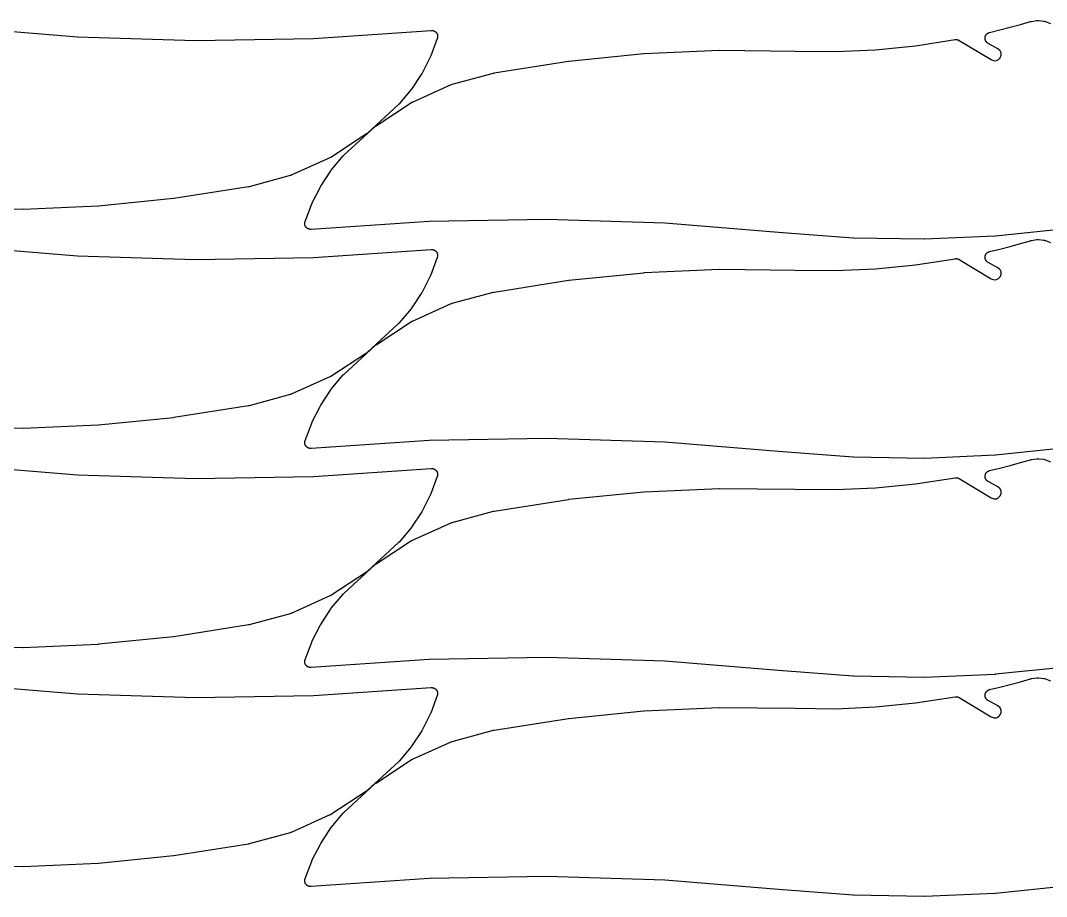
# Model space of a CAD drawing. Header units: metres. Extents: x 0 to 3000, y 0 to 1240.
# Drawn here: x 750 to 1096.5, y 295.8 to 591.5 of the extents above; entities that cross this region are included whole.
import ezdxf

# ---------------------------------------------------------------- set-up
doc = ezdxf.new("R2010")
doc.units = ezdxf.units.M

msp = doc.modelspace()

# ---------------------------------------------------------------- linework, layer by layer
at = {"color": 1}
for points in [[(729.47, 589.27), (769.25, 586.03), (809.08, 584.76), (848.91, 585.47), (888.74, 588.15), (888.77, 588.15), (888.8, 588.16), (888.87, 588.15), (888.93, 588.16), (888.97, 588.15), (889, 588.15), (889.06, 588.15), (889.13, 588.14), (889.16, 588.13), (889.19, 588.13), (889.26, 588.12), (889.32, 588.11), (889.35, 588.1), (889.39, 588.09), (889.45, 588.07), (889.51, 588.05), (889.54, 588.04), (889.57, 588.03), (889.63, 588), (889.69, 587.98), (889.72, 587.97), (889.75, 587.95), (889.81, 587.92), (889.87, 587.89), (889.9, 587.87), (889.93, 587.86), (889.98, 587.82), (890.03, 587.79), (890.06, 587.76), (890.09, 587.75), (890.14, 587.7), (890.19, 587.66), (890.21, 587.64), (890.24, 587.62), (890.28, 587.57), (890.33, 587.53), (890.35, 587.5), (890.37, 587.48), (890.41, 587.43), (890.46, 587.38), (890.48, 587.35), (890.5, 587.32), (890.53, 587.27), (890.57, 587.22), (890.58, 587.19), (890.6, 587.16), (890.63, 587.1), (890.66, 587.05), (890.68, 587.01), (890.69, 586.99), (890.72, 586.93), (890.74, 586.87), (890.75, 586.83), (890.76, 586.8), (890.78, 586.74), (890.8, 586.68), (890.81, 586.65), (890.82, 586.61), (890.83, 586.55), (890.84, 586.49), (890.85, 586.45), (890.85, 586.42), (890.86, 586.36), (890.87, 586.29), (890.87, 586.26), (890.87, 586.23), (890.87, 586.16), (890.87, 586.1), (890.87, 586.06), (890.87, 586.03), (890.86, 585.96), (890.86, 585.9), (890.85, 585.87), (890.85, 585.83), (890.83, 585.77), (890.82, 585.71), (890.81, 585.68), (890.8, 585.64), (890.78, 585.58), (890.77, 585.52), (890.75, 585.49), (890.74, 585.46), (888.54, 579.57), (888.45, 579.37), (885.61, 573.78), (885.5, 573.59), (882.05, 568.35), (881.92, 568.17), (877.9, 563.34), (877.87, 563.32), (877.85, 563.29), (877.81, 563.24), (877.77, 563.2), (877.74, 563.17), (877.71, 563.15), (867.05, 553.4), (866.92, 553.3), (866.8, 553.2), (854.79, 545.31), (854.66, 545.23), (854.52, 545.16), (841.42, 539.27), (841.27, 539.21), (841.12, 539.16), (827.17, 535.39), (827.16, 535.39), (827.15, 535.39), (827.06, 535.37), (826.98, 535.35), (826.97, 535.35), (826.96, 535.35), (801.8, 531.39), (801.69, 531.37), (776.37, 528.82), (776.26, 528.81), (750.84, 527.67), (750.73, 527.67), (725.26, 527.95)], [(1103.08, 521.15), (1079.31, 518.69), (1079.19, 518.68), (1055.34, 517.65), (1055.22, 517.65), (1031.35, 518.04), (1031.24, 518.04), (1007.41, 519.87), (1007.41, 519.87), (1007.4, 519.87), (967.62, 523.11), (927.8, 524.38), (887.96, 523.67), (848.13, 520.99), (848.1, 520.99), (848.07, 520.98), (848, 520.99), (847.94, 520.98), (847.9, 520.99), (847.87, 520.99), (847.81, 521), (847.74, 521), (847.71, 521.01), (847.68, 521.01), (847.61, 521.02), (847.55, 521.04), (847.52, 521.04), (847.48, 521.05), (847.42, 521.07), (847.36, 521.09), (847.33, 521.1), (847.3, 521.11), (847.24, 521.14), (847.18, 521.16), (847.15, 521.18), (847.12, 521.19), (847.06, 521.22), (847, 521.25), (846.97, 521.27), (846.95, 521.28), (846.89, 521.32), (846.84, 521.36), (846.81, 521.38), (846.78, 521.39), (846.73, 521.44), (846.68, 521.48), (846.66, 521.5), (846.63, 521.52), (846.59, 521.57), (846.54, 521.61), (846.52, 521.64), (846.5, 521.66), (846.46, 521.71), (846.41, 521.76), (846.4, 521.79), (846.38, 521.82), (846.34, 521.87), (846.3, 521.92), (846.29, 521.95), (846.27, 521.98), (846.24, 522.04), (846.21, 522.1), (846.19, 522.13), (846.18, 522.16), (846.15, 522.22), (846.13, 522.28), (846.12, 522.31), (846.11, 522.34), (846.09, 522.4), (846.07, 522.46), (846.06, 522.49), (846.05, 522.53), (846.04, 522.59), (846.03, 522.65), (846.02, 522.69), (846.02, 522.72), (846.01, 522.78), (846, 522.85), (846, 522.88), (846, 522.91), (846, 522.98), (846, 523.05), (846, 523.08), (846, 523.11), (846.01, 523.18), (846.02, 523.24), (846.02, 523.27), (846.03, 523.31), (846.04, 523.37), (846.05, 523.43), (846.06, 523.47), (846.07, 523.5), (846.09, 523.56), (846.1, 523.62), (846.12, 523.65), (846.13, 523.68), (848.33, 529.57), (848.42, 529.78), (851.26, 535.36), (851.37, 535.55), (854.82, 540.79), (854.95, 540.97), (858.97, 545.8), (859, 545.82), (859.02, 545.85), (859.06, 545.9), (859.1, 545.94), (859.13, 545.97), (859.16, 545.99), (869.82, 555.74), (869.95, 555.85), (870.08, 555.94), (882.08, 563.83), (882.21, 563.91), (882.35, 563.98), (895.45, 569.87), (895.6, 569.93), (895.75, 569.98), (909.7, 573.75), (909.71, 573.75), (909.72, 573.75), (909.81, 573.77), (909.89, 573.79), (909.9, 573.79), (909.91, 573.79), (935.07, 577.75), (935.18, 577.77), (960.5, 580.32), (960.61, 580.33), (986.03, 581.47), (986.14, 581.47), (1011.61, 581.19), (1011.61, 581.19), (1011.61, 581.19), (1025.22, 581.04), (1038.75, 581.63), (1052.23, 582.97), (1065.67, 585.05), (1065.68, 585.05), (1065.69, 585.05), (1065.78, 585.06), (1065.87, 585.07), (1065.88, 585.07), (1065.89, 585.07), (1065.98, 585.07), (1066.07, 585.07), (1066.07, 585.07), (1066.08, 585.07), (1066.17, 585.06), (1066.26, 585.05), (1066.27, 585.05), (1066.28, 585.05), (1066.37, 585.03), (1066.45, 585.02), (1066.46, 585.01), (1066.47, 585.01), (1066.56, 584.99), (1066.64, 584.96), (1066.65, 584.96), (1066.66, 584.95), (1066.74, 584.92), (1066.82, 584.89), (1066.83, 584.88), (1066.84, 584.88), (1066.92, 584.84), (1067, 584.79), (1067, 584.79), (1067.01, 584.79), (1077.78, 578.3), (1078.78, 577.94), (1079.59, 577.98), (1080.32, 578.32), (1080.9, 578.95), (1081.19, 579.76), (1081.15, 580.57), (1080.81, 581.31), (1080.06, 581.99), (1076.8, 583.77), (1076.76, 583.79), (1076.71, 583.82), (1076.67, 583.84), (1076.63, 583.87), (1076.59, 583.9), (1076.55, 583.93), (1076.51, 583.96), (1076.48, 583.99), (1076.44, 584.02), (1076.4, 584.05), (1076.37, 584.09), (1076.33, 584.12), (1076.3, 584.16), (1076.26, 584.19), (1076.23, 584.23), (1076.2, 584.27), (1076.17, 584.31), (1076.14, 584.35), (1076.11, 584.39), (1076.08, 584.43), (1076.06, 584.47), (1076.03, 584.51), (1076.01, 584.55), (1075.99, 584.6), (1075.96, 584.64), (1075.94, 584.68), (1075.92, 584.73), (1075.9, 584.77), (1075.89, 584.82), (1075.87, 584.87), (1075.85, 584.91), (1075.84, 584.96), (1075.83, 585.01), (1075.81, 585.05), (1075.8, 585.1), (1075.79, 585.15), (1075.79, 585.2), (1075.78, 585.25), (1075.77, 585.3), (1075.77, 585.34), (1075.76, 585.39), (1075.76, 585.44), (1075.76, 585.49), (1075.76, 585.54), (1075.76, 585.59), (1075.76, 585.64), (1075.77, 585.69), (1075.77, 585.74), (1075.78, 585.78), (1075.78, 585.83), (1075.79, 585.88), (1075.8, 585.93), (1075.81, 585.98), (1075.82, 586.03), (1075.84, 586.07), (1075.85, 586.12), (1075.87, 586.17), (1075.88, 586.21), (1075.9, 586.26), (1075.92, 586.3), (1075.94, 586.35), (1075.96, 586.39), (1075.98, 586.44), (1076, 586.48), (1076.03, 586.52), (1076.05, 586.57), (1076.08, 586.61), (1076.1, 586.65), (1076.13, 586.69), (1076.16, 586.73), (1076.19, 586.77), (1076.22, 586.8), (1076.26, 586.84), (1076.29, 586.88), (1076.32, 586.91), (1076.35, 586.95), (1076.39, 586.98), (1076.43, 587.02), (1076.46, 587.05), (1076.5, 587.08), (1076.54, 587.11), (1076.58, 587.14), (1076.62, 587.17), (1076.66, 587.2), (1076.7, 587.22), (1076.74, 587.25), (1076.79, 587.27), (1076.83, 587.29), (1076.87, 587.32), (1076.92, 587.34), (1076.96, 587.36), (1077.01, 587.38), (1077.05, 587.39), (1077.1, 587.41), (1077.15, 587.43), (1077.19, 587.44), (1077.24, 587.45), (1077.29, 587.47), (1080.78, 588.31), (1084.25, 589.2), (1087.7, 590.14), (1091.15, 591.13), (1091.18, 591.14), (1091.21, 591.15), (1091.27, 591.16), (1091.34, 591.18), (1091.34, 591.18), (1091.37, 591.18), (1091.4, 591.19), (1093.25, 591.47), (1093.43, 591.49), (1093.61, 591.5), (1093.79, 591.48), (1095.62, 591.27), (1095.79, 591.25), (1095.97, 591.2), (1096.13, 591.14), (1097.85, 590.46)], [(1103.08, 447.2), (1079.31, 444.74), (1079.19, 444.73), (1055.34, 443.7), (1055.22, 443.7), (1031.35, 444.09), (1031.24, 444.1), (1007.41, 445.92), (1007.41, 445.92), (1007.4, 445.92), (967.62, 449.16), (927.8, 450.43), (887.96, 449.73), (848.13, 447.04), (848.1, 447.04), (848.07, 447.04), (848, 447.04), (847.94, 447.04), (847.9, 447.04), (847.87, 447.04), (847.81, 447.05), (847.74, 447.05), (847.71, 447.06), (847.68, 447.06), (847.61, 447.07), (847.55, 447.09), (847.52, 447.09), (847.48, 447.1), (847.42, 447.12), (847.36, 447.14), (847.33, 447.15), (847.3, 447.16), (847.24, 447.19), (847.18, 447.21), (847.15, 447.23), (847.12, 447.24), (847.06, 447.27), (847, 447.3), (846.97, 447.32), (846.95, 447.33), (846.89, 447.37), (846.84, 447.41), (846.81, 447.43), (846.78, 447.45), (846.73, 447.49), (846.68, 447.53), (846.66, 447.55), (846.63, 447.57), (846.59, 447.62), (846.54, 447.66), (846.52, 447.69), (846.5, 447.71), (846.46, 447.76), (846.41, 447.81), (846.4, 447.84), (846.38, 447.87), (846.34, 447.92), (846.3, 447.97), (846.29, 448), (846.27, 448.03), (846.24, 448.09), (846.21, 448.15), (846.19, 448.18), (846.18, 448.21), (846.15, 448.27), (846.13, 448.33), (846.12, 448.36), (846.11, 448.39), (846.09, 448.45), (846.07, 448.51), (846.06, 448.55), (846.05, 448.58), (846.04, 448.64), (846.03, 448.7), (846.02, 448.74), (846.02, 448.77), (846.01, 448.83), (846, 448.9), (846, 448.93), (846, 448.97), (846, 449.03), (846, 449.1), (846, 449.13), (846, 449.16), (846.01, 449.23), (846.02, 449.29), (846.02, 449.32), (846.03, 449.36), (846.04, 449.42), (846.05, 449.48), (846.06, 449.52), (846.07, 449.55), (846.09, 449.61), (846.1, 449.67), (846.12, 449.7), (846.13, 449.74), (848.33, 455.62), (848.42, 455.83), (851.26, 461.41), (851.37, 461.6), (854.82, 466.84), (854.95, 467.02), (858.97, 471.85), (859, 471.87), (859.02, 471.9), (859.06, 471.95), (859.1, 471.99), (859.13, 472.02), (859.16, 472.04), (869.82, 481.79), (869.95, 481.9), (870.08, 481.99), (882.08, 489.88), (882.21, 489.96), (882.35, 490.03), (895.45, 495.92), (895.6, 495.98), (895.75, 496.03), (909.7, 499.8), (909.71, 499.8), (909.72, 499.8), (909.81, 499.82), (909.89, 499.84), (909.9, 499.84), (909.91, 499.84), (935.07, 503.8), (935.18, 503.82), (960.5, 506.37), (960.61, 506.38), (986.03, 507.52), (986.14, 507.52), (1011.61, 507.25), (1011.61, 507.25), (1011.61, 507.25), (1025.22, 507.09), (1038.75, 507.68), (1052.23, 509.02), (1065.67, 511.1), (1065.68, 511.1), (1065.69, 511.1), (1065.78, 511.11), (1065.87, 511.12), (1065.88, 511.12), (1065.89, 511.12), (1065.98, 511.12), (1066.07, 511.12), (1066.07, 511.12), (1066.08, 511.12), (1066.17, 511.11), (1066.26, 511.1), (1066.27, 511.1), (1066.28, 511.1), (1066.37, 511.08), (1066.45, 511.07), (1066.46, 511.06), (1066.47, 511.06), (1066.56, 511.04), (1066.64, 511.01), (1066.65, 511.01), (1066.66, 511), (1066.74, 510.97), (1066.82, 510.94), (1066.83, 510.93), (1066.84, 510.93), (1066.92, 510.89), (1067, 510.84), (1067, 510.84), (1067.01, 510.84), (1077.78, 504.35), (1078.78, 503.99), (1079.59, 504.03), (1080.32, 504.37), (1080.9, 505), (1081.19, 505.81), (1081.15, 506.62), (1080.81, 507.36), (1080.06, 508.04), (1076.8, 509.82), (1076.76, 509.84), (1076.71, 509.87), (1076.67, 509.9), (1076.63, 509.92), (1076.59, 509.95), (1076.55, 509.98), (1076.51, 510.01), (1076.48, 510.04), (1076.44, 510.07), (1076.4, 510.1), (1076.37, 510.14), (1076.33, 510.17), (1076.3, 510.21), (1076.26, 510.24), (1076.23, 510.28), (1076.2, 510.32), (1076.17, 510.36), (1076.14, 510.4), (1076.11, 510.44), (1076.08, 510.48), (1076.06, 510.52), (1076.03, 510.56), (1076.01, 510.6), (1075.99, 510.65), (1075.96, 510.69), (1075.94, 510.73), (1075.92, 510.78), (1075.9, 510.82), (1075.89, 510.87), (1075.87, 510.92), (1075.85, 510.96), (1075.84, 511.01), (1075.83, 511.06), (1075.81, 511.11), (1075.8, 511.15), (1075.79, 511.2), (1075.79, 511.25), (1075.78, 511.3), (1075.77, 511.35), (1075.77, 511.39), (1075.76, 511.44), (1075.76, 511.49), (1075.76, 511.54), (1075.76, 511.59), (1075.76, 511.64), (1075.76, 511.69), (1075.77, 511.74), (1075.77, 511.79), (1075.78, 511.84), (1075.78, 511.88), (1075.79, 511.93), (1075.8, 511.98), (1075.81, 512.03), (1075.82, 512.08), (1075.84, 512.12), (1075.85, 512.17), (1075.87, 512.22), (1075.88, 512.26), (1075.9, 512.31), (1075.92, 512.35), (1075.94, 512.4), (1075.96, 512.45), (1075.98, 512.49), (1076, 512.53), (1076.03, 512.57), (1076.05, 512.62), (1076.08, 512.66), (1076.1, 512.7), (1076.13, 512.74), (1076.16, 512.78), (1076.19, 512.82), (1076.22, 512.86), (1076.26, 512.89), (1076.29, 512.93), (1076.32, 512.96), (1076.35, 513), (1076.39, 513.03), (1076.43, 513.07), (1076.46, 513.1), (1076.5, 513.13), (1076.54, 513.16), (1076.58, 513.19), (1076.62, 513.22), (1076.66, 513.25), (1076.7, 513.27), (1076.74, 513.3), (1076.79, 513.32), (1076.83, 513.35), (1076.87, 513.37), (1076.92, 513.39), (1076.96, 513.41), (1077.01, 513.43), (1077.05, 513.44), (1077.1, 513.46), (1077.15, 513.48), (1077.19, 513.49), (1077.24, 513.5), (1077.29, 513.52), (1080.78, 514.36), (1084.25, 515.25), (1087.7, 516.19), (1091.15, 517.18), (1091.18, 517.19), (1091.21, 517.2), (1091.27, 517.21), (1091.34, 517.23), (1091.34, 517.23), (1091.37, 517.23), (1091.4, 517.24), (1093.25, 517.52), (1093.43, 517.54), (1093.61, 517.55), (1093.79, 517.53), (1095.62, 517.32), (1095.79, 517.3), (1095.97, 517.25), (1096.13, 517.2), (1097.85, 516.51)], [(729.47, 515.32), (769.25, 512.08), (809.08, 510.81), (848.91, 511.52), (888.74, 514.2), (888.77, 514.2), (888.8, 514.21), (888.87, 514.21), (888.93, 514.21), (888.97, 514.2), (889, 514.2), (889.06, 514.2), (889.13, 514.19), (889.16, 514.19), (889.19, 514.18), (889.26, 514.17), (889.32, 514.16), (889.35, 514.15), (889.39, 514.14), (889.45, 514.12), (889.51, 514.1), (889.54, 514.09), (889.57, 514.08), (889.63, 514.05), (889.69, 514.03), (889.72, 514.02), (889.75, 514), (889.81, 513.97), (889.87, 513.94), (889.9, 513.92), (889.93, 513.91), (889.98, 513.87), (890.03, 513.84), (890.06, 513.82), (890.09, 513.8), (890.14, 513.75), (890.19, 513.71), (890.21, 513.69), (890.24, 513.67), (890.28, 513.62), (890.33, 513.58), (890.35, 513.55), (890.37, 513.53), (890.41, 513.48), (890.46, 513.43), (890.48, 513.4), (890.5, 513.38), (890.53, 513.32), (890.57, 513.27), (890.58, 513.24), (890.6, 513.21), (890.63, 513.15), (890.66, 513.1), (890.68, 513.07), (890.69, 513.04), (890.72, 512.98), (890.74, 512.92), (890.75, 512.88), (890.76, 512.85), (890.78, 512.79), (890.8, 512.73), (890.81, 512.7), (890.82, 512.67), (890.83, 512.6), (890.84, 512.54), (890.85, 512.5), (890.85, 512.47), (890.86, 512.41), (890.87, 512.34), (890.87, 512.31), (890.87, 512.28), (890.87, 512.21), (890.87, 512.15), (890.87, 512.11), (890.87, 512.08), (890.86, 512.02), (890.86, 511.95), (890.85, 511.92), (890.85, 511.89), (890.83, 511.82), (890.82, 511.76), (890.81, 511.73), (890.8, 511.69), (890.78, 511.63), (890.77, 511.57), (890.75, 511.54), (890.74, 511.51), (888.54, 505.62), (888.45, 505.42), (885.61, 499.83), (885.5, 499.64), (882.05, 494.4), (881.92, 494.22), (877.9, 489.4), (877.87, 489.37), (877.85, 489.34), (877.81, 489.3), (877.77, 489.25), (877.74, 489.23), (877.71, 489.2), (867.05, 479.45), (866.92, 479.35), (866.8, 479.25), (854.79, 471.37), (854.66, 471.28), (854.52, 471.21), (841.42, 465.32), (841.27, 465.26), (841.12, 465.21), (827.17, 461.44), (827.16, 461.44), (827.15, 461.44), (827.06, 461.42), (826.98, 461.4), (826.97, 461.4), (826.96, 461.4), (801.8, 457.44), (801.69, 457.42), (776.37, 454.87), (776.26, 454.86), (750.84, 453.72), (750.73, 453.72), (725.26, 454)], [(1103.08, 373.25), (1079.31, 370.79), (1079.19, 370.78), (1055.34, 369.75), (1055.22, 369.75), (1031.35, 370.14), (1031.24, 370.15), (1007.41, 371.97), (1007.41, 371.97), (1007.4, 371.97), (967.62, 375.21), (927.8, 376.48), (887.96, 375.78), (848.13, 373.09), (848.1, 373.09), (848.07, 373.09), (848, 373.09), (847.94, 373.09), (847.9, 373.09), (847.87, 373.09), (847.81, 373.1), (847.74, 373.1), (847.71, 373.11), (847.68, 373.11), (847.61, 373.12), (847.55, 373.14), (847.52, 373.15), (847.48, 373.15), (847.42, 373.17), (847.36, 373.19), (847.33, 373.2), (847.3, 373.21), (847.24, 373.24), (847.18, 373.26), (847.15, 373.28), (847.12, 373.29), (847.06, 373.32), (847, 373.35), (846.97, 373.37), (846.95, 373.38), (846.89, 373.42), (846.84, 373.46), (846.81, 373.48), (846.78, 373.5), (846.73, 373.54), (846.68, 373.58), (846.66, 373.6), (846.63, 373.62), (846.59, 373.67), (846.54, 373.71), (846.52, 373.74), (846.5, 373.76), (846.46, 373.81), (846.41, 373.86), (846.4, 373.89), (846.38, 373.92), (846.34, 373.97), (846.3, 374.03), (846.29, 374.05), (846.27, 374.08), (846.24, 374.14), (846.21, 374.2), (846.19, 374.23), (846.18, 374.26), (846.15, 374.32), (846.13, 374.38), (846.12, 374.41), (846.11, 374.44), (846.09, 374.5), (846.07, 374.56), (846.06, 374.6), (846.05, 374.63), (846.04, 374.69), (846.03, 374.76), (846.02, 374.79), (846.02, 374.82), (846.01, 374.89), (846, 374.95), (846, 374.98), (846, 375.02), (846, 375.08), (846, 375.15), (846, 375.18), (846, 375.21), (846.01, 375.28), (846.02, 375.34), (846.02, 375.37), (846.03, 375.41), (846.04, 375.47), (846.05, 375.54), (846.06, 375.57), (846.07, 375.6), (846.09, 375.66), (846.1, 375.72), (846.12, 375.75), (846.13, 375.79), (848.33, 381.67), (848.42, 381.88), (851.26, 387.46), (851.37, 387.66), (854.82, 392.89), (854.95, 393.07), (858.97, 397.9), (859, 397.93), (859.02, 397.95), (859.06, 398), (859.1, 398.04), (859.13, 398.07), (859.16, 398.09), (869.82, 407.84), (869.95, 407.95), (870.08, 408.04), (882.08, 415.93), (882.21, 416.01), (882.35, 416.08), (895.45, 421.97), (895.6, 422.03), (895.75, 422.08), (909.7, 425.85), (909.71, 425.85), (909.72, 425.85), (909.81, 425.87), (909.89, 425.89), (909.9, 425.89), (909.91, 425.89), (935.07, 429.85), (935.18, 429.87), (960.5, 432.42), (960.61, 432.43), (986.03, 433.57), (986.14, 433.57), (1011.61, 433.3), (1011.61, 433.3), (1011.61, 433.3), (1025.22, 433.14), (1038.75, 433.74), (1052.23, 435.07), (1065.67, 437.15), (1065.68, 437.15), (1065.69, 437.15), (1065.78, 437.16), (1065.87, 437.17), (1065.88, 437.17), (1065.89, 437.17), (1065.98, 437.17), (1066.07, 437.17), (1066.07, 437.17), (1066.08, 437.17), (1066.17, 437.16), (1066.26, 437.15), (1066.27, 437.15), (1066.28, 437.15), (1066.37, 437.13), (1066.45, 437.12), (1066.46, 437.11), (1066.47, 437.11), (1066.56, 437.09), (1066.64, 437.06), (1066.65, 437.06), (1066.66, 437.06), (1066.74, 437.02), (1066.82, 436.99), (1066.83, 436.98), (1066.84, 436.98), (1066.92, 436.94), (1067, 436.9), (1067, 436.89), (1067.01, 436.89), (1077.78, 430.4), (1078.78, 430.04), (1079.59, 430.08), (1080.32, 430.43), (1080.9, 431.06), (1081.19, 431.86), (1081.15, 432.67), (1080.81, 433.41), (1080.06, 434.09), (1076.8, 435.87), (1076.76, 435.89), (1076.71, 435.92), (1076.67, 435.95), (1076.63, 435.97), (1076.59, 436), (1076.55, 436.03), (1076.51, 436.06), (1076.48, 436.09), (1076.44, 436.12), (1076.4, 436.15), (1076.37, 436.19), (1076.33, 436.22), (1076.3, 436.26), (1076.26, 436.29), (1076.23, 436.33), (1076.2, 436.37), (1076.17, 436.41), (1076.14, 436.45), (1076.11, 436.49), (1076.08, 436.53), (1076.06, 436.57), (1076.03, 436.61), (1076.01, 436.65), (1075.99, 436.7), (1075.96, 436.74), (1075.94, 436.79), (1075.92, 436.83), (1075.9, 436.87), (1075.89, 436.92), (1075.87, 436.97), (1075.85, 437.01), (1075.84, 437.06), (1075.83, 437.11), (1075.81, 437.16), (1075.8, 437.2), (1075.79, 437.25), (1075.79, 437.3), (1075.78, 437.35), (1075.77, 437.4), (1075.77, 437.45), (1075.76, 437.49), (1075.76, 437.54), (1075.76, 437.59), (1075.76, 437.64), (1075.76, 437.69), (1075.76, 437.74), (1075.77, 437.79), (1075.77, 437.84), (1075.78, 437.89), (1075.78, 437.94), (1075.79, 437.98), (1075.8, 438.03), (1075.81, 438.08), (1075.82, 438.13), (1075.84, 438.17), (1075.85, 438.22), (1075.87, 438.27), (1075.88, 438.32), (1075.9, 438.36), (1075.92, 438.41), (1075.94, 438.45), (1075.96, 438.5), (1075.98, 438.54), (1076, 438.58), (1076.03, 438.62), (1076.05, 438.67), (1076.08, 438.71), (1076.1, 438.75), (1076.13, 438.79), (1076.16, 438.83), (1076.19, 438.87), (1076.22, 438.91), (1076.26, 438.94), (1076.29, 438.98), (1076.32, 439.01), (1076.35, 439.05), (1076.39, 439.08), (1076.43, 439.12), (1076.46, 439.15), (1076.5, 439.18), (1076.54, 439.21), (1076.58, 439.24), (1076.62, 439.27), (1076.66, 439.3), (1076.7, 439.32), (1076.74, 439.35), (1076.79, 439.37), (1076.83, 439.4), (1076.87, 439.42), (1076.92, 439.44), (1076.96, 439.46), (1077.01, 439.48), (1077.05, 439.5), (1077.1, 439.51), (1077.15, 439.53), (1077.19, 439.54), (1077.24, 439.55), (1077.29, 439.57), (1080.78, 440.41), (1084.25, 441.3), (1087.7, 442.24), (1091.15, 443.23), (1091.18, 443.24), (1091.21, 443.25), (1091.27, 443.26), (1091.34, 443.28), (1091.34, 443.28), (1091.37, 443.28), (1091.4, 443.29), (1093.25, 443.57), (1093.43, 443.59), (1093.61, 443.6), (1093.79, 443.58), (1095.62, 443.37), (1095.79, 443.35), (1095.97, 443.3), (1096.13, 443.25), (1097.85, 442.56)], [(729.47, 441.38), (769.25, 438.13), (809.08, 436.86), (848.91, 437.57), (888.74, 440.25), (888.77, 440.25), (888.8, 440.26), (888.87, 440.26), (888.93, 440.26), (888.97, 440.25), (889, 440.25), (889.06, 440.25), (889.13, 440.24), (889.16, 440.24), (889.19, 440.23), (889.26, 440.22), (889.32, 440.21), (889.35, 440.2), (889.39, 440.19), (889.45, 440.17), (889.51, 440.15), (889.54, 440.14), (889.57, 440.13), (889.63, 440.11), (889.69, 440.08), (889.72, 440.07), (889.75, 440.05), (889.81, 440.02), (889.87, 439.99), (889.9, 439.97), (889.93, 439.96), (889.98, 439.92), (890.03, 439.89), (890.06, 439.87), (890.09, 439.85), (890.14, 439.81), (890.19, 439.76), (890.21, 439.74), (890.24, 439.72), (890.28, 439.67), (890.33, 439.63), (890.35, 439.6), (890.37, 439.58), (890.41, 439.53), (890.46, 439.48), (890.48, 439.45), (890.5, 439.43), (890.53, 439.37), (890.57, 439.32), (890.58, 439.29), (890.6, 439.26), (890.63, 439.2), (890.66, 439.15), (890.68, 439.12), (890.69, 439.09), (890.72, 439.03), (890.74, 438.97), (890.75, 438.94), (890.76, 438.9), (890.78, 438.84), (890.8, 438.78), (890.81, 438.75), (890.82, 438.72), (890.83, 438.65), (890.84, 438.59), (890.85, 438.56), (890.85, 438.52), (890.86, 438.46), (890.87, 438.39), (890.87, 438.36), (890.87, 438.33), (890.87, 438.26), (890.87, 438.2), (890.87, 438.16), (890.87, 438.13), (890.86, 438.07), (890.86, 438), (890.85, 437.97), (890.85, 437.94), (890.83, 437.87), (890.82, 437.81), (890.81, 437.78), (890.8, 437.74), (890.78, 437.68), (890.77, 437.62), (890.75, 437.59), (890.74, 437.56), (888.54, 431.67), (888.45, 431.47), (885.61, 425.88), (885.5, 425.69), (882.05, 420.46), (881.92, 420.28), (877.9, 415.45), (877.87, 415.42), (877.85, 415.39), (877.81, 415.35), (877.77, 415.3), (877.74, 415.28), (877.71, 415.25), (867.05, 405.5), (866.92, 405.4), (866.8, 405.3), (854.79, 397.42), (854.66, 397.33), (854.52, 397.26), (841.42, 391.37), (841.27, 391.31), (841.12, 391.26), (827.17, 387.49), (827.16, 387.49), (827.15, 387.49), (827.06, 387.47), (826.98, 387.45), (826.97, 387.45), (826.96, 387.45), (801.8, 383.49), (801.69, 383.47), (776.37, 380.92), (776.26, 380.91), (750.84, 379.77), (750.73, 379.77), (725.26, 380.05)], [(729.47, 367.43), (769.25, 364.18), (809.08, 362.91), (848.91, 363.62), (888.74, 366.3), (888.77, 366.31), (888.8, 366.31), (888.87, 366.31), (888.93, 366.31), (888.97, 366.31), (889, 366.3), (889.06, 366.3), (889.13, 366.29), (889.16, 366.29), (889.19, 366.28), (889.26, 366.27), (889.32, 366.26), (889.35, 366.25), (889.39, 366.24), (889.45, 366.22), (889.51, 366.2), (889.54, 366.19), (889.57, 366.18), (889.63, 366.16), (889.69, 366.13), (889.72, 366.12), (889.75, 366.1), (889.81, 366.07), (889.87, 366.04), (889.9, 366.03), (889.93, 366.01), (889.98, 365.97), (890.03, 365.94), (890.06, 365.92), (890.09, 365.9), (890.14, 365.86), (890.19, 365.82), (890.21, 365.79), (890.24, 365.77), (890.28, 365.72), (890.33, 365.68), (890.35, 365.65), (890.37, 365.63), (890.41, 365.58), (890.46, 365.53), (890.48, 365.5), (890.5, 365.48), (890.53, 365.42), (890.57, 365.37), (890.58, 365.34), (890.6, 365.31), (890.63, 365.25), (890.66, 365.2), (890.68, 365.17), (890.69, 365.14), (890.72, 365.08), (890.74, 365.02), (890.75, 364.99), (890.76, 364.96), (890.78, 364.89), (890.8, 364.83), (890.81, 364.8), (890.82, 364.77), (890.83, 364.7), (890.84, 364.64), (890.85, 364.61), (890.85, 364.57), (890.86, 364.51), (890.87, 364.44), (890.87, 364.41), (890.87, 364.38), (890.87, 364.31), (890.87, 364.25), (890.87, 364.21), (890.87, 364.18), (890.86, 364.12), (890.86, 364.05), (890.85, 364.02), (890.85, 363.99), (890.83, 363.92), (890.82, 363.86), (890.81, 363.83), (890.8, 363.79), (890.78, 363.73), (890.77, 363.67), (890.75, 363.64), (890.74, 363.61), (888.54, 357.72), (888.45, 357.52), (885.61, 351.93), (885.5, 351.74), (882.05, 346.51), (881.92, 346.33), (877.9, 341.5), (877.87, 341.47), (877.85, 341.44), (877.81, 341.4), (877.77, 341.35), (877.74, 341.33), (877.71, 341.3), (867.05, 331.55), (866.92, 331.45), (866.8, 331.35), (854.79, 323.47), (854.66, 323.38), (854.52, 323.31), (841.42, 317.42), (841.27, 317.36), (841.12, 317.31), (827.17, 313.54), (827.16, 313.54), (827.15, 313.54), (827.06, 313.52), (826.98, 313.5), (826.97, 313.5), (826.96, 313.5), (801.8, 309.54), (801.69, 309.53), (776.37, 306.97), (776.26, 306.96), (750.84, 305.82), (750.73, 305.82), (725.26, 306.1)], [(1103.08, 299.3), (1079.31, 296.84), (1079.19, 296.83), (1055.34, 295.8), (1055.22, 295.8), (1031.35, 296.19), (1031.24, 296.2), (1007.41, 298.02), (1007.41, 298.02), (1007.4, 298.02), (967.62, 301.27), (927.8, 302.53), (887.96, 301.83), (848.13, 299.14), (848.1, 299.14), (848.07, 299.14), (848, 299.14), (847.94, 299.14), (847.9, 299.14), (847.87, 299.14), (847.81, 299.15), (847.74, 299.15), (847.71, 299.16), (847.68, 299.16), (847.61, 299.18), (847.55, 299.19), (847.52, 299.2), (847.48, 299.2), (847.42, 299.22), (847.36, 299.24), (847.33, 299.25), (847.3, 299.26), (847.24, 299.29), (847.18, 299.31), (847.15, 299.33), (847.12, 299.34), (847.06, 299.37), (847, 299.4), (846.97, 299.42), (846.95, 299.44), (846.89, 299.47), (846.84, 299.51), (846.81, 299.53), (846.78, 299.55), (846.73, 299.59), (846.68, 299.63), (846.66, 299.65), (846.63, 299.67), (846.59, 299.72), (846.54, 299.77), (846.52, 299.79), (846.5, 299.81), (846.46, 299.87), (846.41, 299.91), (846.4, 299.94), (846.38, 299.97), (846.34, 300.02), (846.3, 300.08), (846.29, 300.1), (846.27, 300.13), (846.24, 300.19), (846.21, 300.25), (846.19, 300.28), (846.18, 300.31), (846.15, 300.37), (846.13, 300.43), (846.12, 300.46), (846.11, 300.49), (846.09, 300.55), (846.07, 300.61), (846.06, 300.65), (846.05, 300.68), (846.04, 300.74), (846.03, 300.81), (846.02, 300.84), (846.02, 300.87), (846.01, 300.94), (846, 301), (846, 301.03), (846, 301.07), (846, 301.13), (846, 301.2), (846, 301.23), (846, 301.26), (846.01, 301.33), (846.02, 301.39), (846.02, 301.43), (846.03, 301.46), (846.04, 301.52), (846.05, 301.59), (846.06, 301.62), (846.07, 301.65), (846.09, 301.71), (846.1, 301.77), (846.12, 301.81), (846.13, 301.84), (848.33, 307.72), (848.42, 307.93), (851.26, 313.51), (851.37, 313.71), (854.82, 318.94), (854.95, 319.12), (858.97, 323.95), (859, 323.98), (859.02, 324.01), (859.06, 324.05), (859.1, 324.09), (859.13, 324.12), (859.16, 324.14), (869.82, 333.89), (869.95, 334), (870.08, 334.09), (882.08, 341.98), (882.21, 342.06), (882.35, 342.13), (895.45, 348.02), (895.6, 348.08), (895.75, 348.13), (909.7, 351.9), (909.71, 351.9), (909.72, 351.9), (909.81, 351.92), (909.89, 351.94), (909.9, 351.94), (909.91, 351.94), (935.07, 355.91), (935.18, 355.92), (960.5, 358.47), (960.61, 358.48), (986.03, 359.62), (986.14, 359.62), (1011.61, 359.35), (1011.61, 359.35), (1011.61, 359.35), (1025.22, 359.19), (1038.75, 359.79), (1052.23, 361.12), (1065.67, 363.2), (1065.68, 363.2), (1065.69, 363.2), (1065.78, 363.21), (1065.87, 363.22), (1065.88, 363.22), (1065.89, 363.22), (1065.98, 363.22), (1066.07, 363.22), (1066.07, 363.22), (1066.08, 363.22), (1066.17, 363.21), (1066.26, 363.2), (1066.27, 363.2), (1066.28, 363.2), (1066.37, 363.18), (1066.45, 363.17), (1066.46, 363.16), (1066.47, 363.16), (1066.56, 363.14), (1066.64, 363.11), (1066.65, 363.11), (1066.66, 363.11), (1066.74, 363.07), (1066.82, 363.04), (1066.83, 363.03), (1066.84, 363.03), (1066.92, 362.99), (1067, 362.95), (1067, 362.94), (1067.01, 362.94), (1077.78, 356.45), (1078.78, 356.09), (1079.59, 356.13), (1080.32, 356.48), (1080.9, 357.11), (1081.19, 357.91), (1081.15, 358.72), (1080.81, 359.46), (1080.06, 360.14), (1076.8, 361.92), (1076.76, 361.95), (1076.71, 361.97), (1076.67, 362), (1076.63, 362.02), (1076.59, 362.05), (1076.55, 362.08), (1076.51, 362.11), (1076.48, 362.14), (1076.44, 362.17), (1076.4, 362.21), (1076.37, 362.24), (1076.33, 362.27), (1076.3, 362.31), (1076.26, 362.35), (1076.23, 362.38), (1076.2, 362.42), (1076.17, 362.46), (1076.14, 362.5), (1076.11, 362.54), (1076.08, 362.58), (1076.06, 362.62), (1076.03, 362.66), (1076.01, 362.71), (1075.99, 362.75), (1075.96, 362.79), (1075.94, 362.84), (1075.92, 362.88), (1075.9, 362.93), (1075.89, 362.97), (1075.87, 363.02), (1075.85, 363.06), (1075.84, 363.11), (1075.83, 363.16), (1075.81, 363.21), (1075.8, 363.25), (1075.79, 363.3), (1075.79, 363.35), (1075.78, 363.4), (1075.77, 363.45), (1075.77, 363.5), (1075.76, 363.55), (1075.76, 363.59), (1075.76, 363.64), (1075.76, 363.69), (1075.76, 363.74), (1075.76, 363.79), (1075.77, 363.84), (1075.77, 363.89), (1075.78, 363.94), (1075.78, 363.99), (1075.79, 364.03), (1075.8, 364.08), (1075.81, 364.13), (1075.82, 364.18), (1075.84, 364.22), (1075.85, 364.27), (1075.87, 364.32), (1075.88, 364.37), (1075.9, 364.41), (1075.92, 364.46), (1075.94, 364.5), (1075.96, 364.55), (1075.98, 364.59), (1076, 364.63), (1076.03, 364.67), (1076.05, 364.72), (1076.08, 364.76), (1076.1, 364.8), (1076.13, 364.84), (1076.16, 364.88), (1076.19, 364.92), (1076.22, 364.96), (1076.26, 364.99), (1076.29, 365.03), (1076.32, 365.07), (1076.35, 365.1), (1076.39, 365.13), (1076.43, 365.17), (1076.46, 365.2), (1076.5, 365.23), (1076.54, 365.26), (1076.58, 365.29), (1076.62, 365.32), (1076.66, 365.35), (1076.7, 365.37), (1076.74, 365.4), (1076.79, 365.42), (1076.83, 365.45), (1076.87, 365.47), (1076.92, 365.49), (1076.96, 365.51), (1077.01, 365.53), (1077.05, 365.55), (1077.1, 365.56), (1077.15, 365.58), (1077.19, 365.59), (1077.24, 365.61), (1077.29, 365.62), (1080.78, 366.46), (1084.25, 367.35), (1087.7, 368.29), (1091.15, 369.28), (1091.18, 369.29), (1091.21, 369.3), (1091.27, 369.31), (1091.34, 369.33), (1091.34, 369.33), (1091.37, 369.33), (1091.4, 369.34), (1093.25, 369.62), (1093.43, 369.64), (1093.61, 369.65), (1093.79, 369.63), (1095.62, 369.42), (1095.79, 369.4), (1095.97, 369.35), (1096.13, 369.3), (1097.85, 368.61)]]:
    msp.add_lwpolyline(points, dxfattribs=at)

doc.saveas('drawing.dxf')
